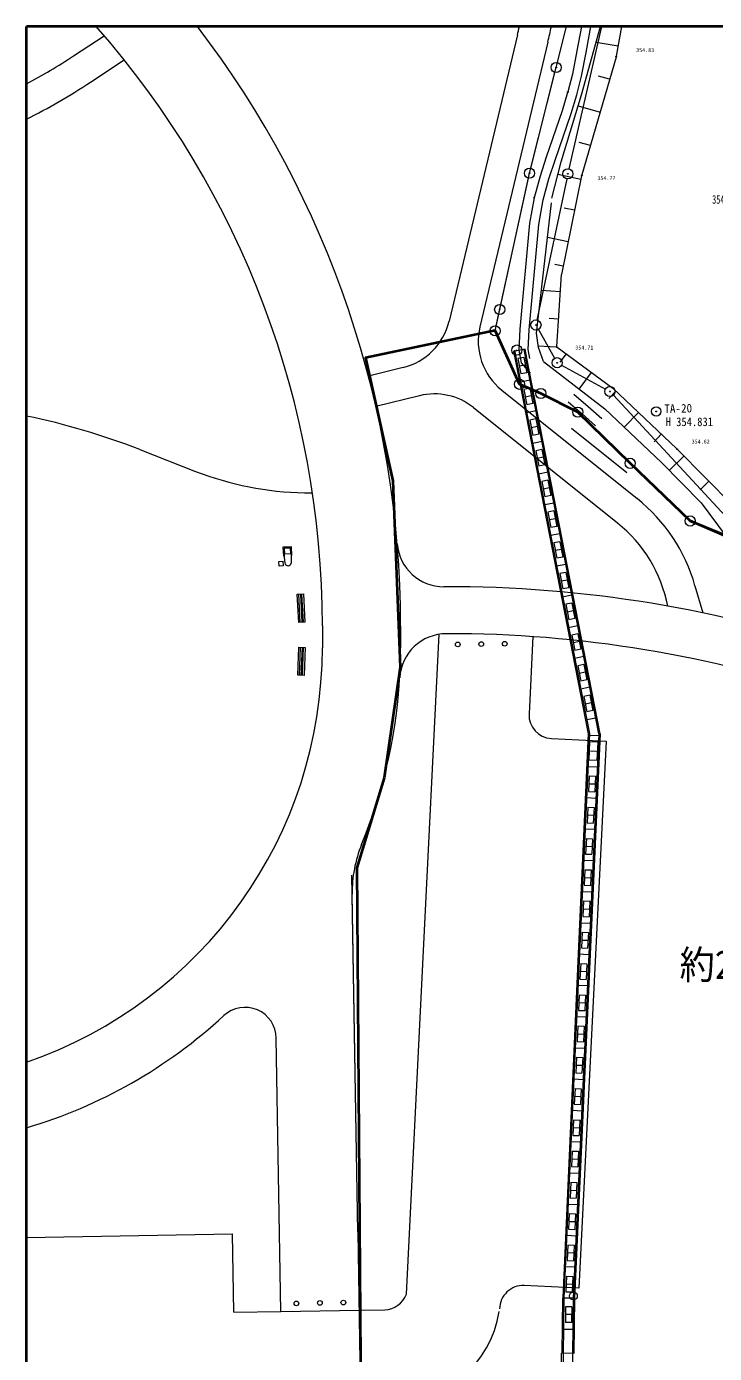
# Model space of a CAD drawing. Units: millimetres, scale not verified. Extents: x -107452 to -15605, y -69331 to 60056.
# Drawn here: x -107452 to -63487, y -24748 to 60056 of the extents above; entities that cross this region are included whole.
import ezdxf
from ezdxf.enums import TextEntityAlignment as Align

# ---------------------------------------------------------------- set-up
doc = ezdxf.new("R2010")
doc.units = ezdxf.units.MM
doc.header["$LTSCALE"] = 1000
doc.header["$PDMODE"] = 32
doc.header["$PDSIZE"] = 500
doc.linetypes.add('USER1', pattern=[12.6, 8.4, -4.2])
doc.linetypes.add('USER3', pattern=[50.5, 30, -9, 2.5, -9])
for name, color, linetype, lineweight in [('0-0_0', 7, 'Continuous', 18), ('0-1_計画線_全図面_', 7, 'Continuous', 18), ('0-2_施設_割付以外の全図面_', 7, 'Continuous', 18), ('0-5_境界線_全図面_', 7, 'USER3', 18), ('0-6_現況図_全図面_', 7, 'Continuous', 18), ('0-7', 7, 'Continuous', 40), ('8-0', 6, 'Continuous', 40)]:
    doc.layers.add(name, color=color, linetype=linetype, lineweight=lineweight)
doc.styles.add('ＭＳ ゴシック', font='')
doc.styles.get('ＭＳ ゴシック').set_extended_font_data('MS Gothic')

msp = doc.modelspace()

# ---------------------------------------------------------------- linework, layer by layer
at = {"layer": '0-0_0'}
for p, q in [((-75576, 39436), (-76321, 39291)), ((-76321, 39291), (-76187, 38567)), ((-76256, 39377), (-76109, 38581)), ((-76114, 39378), (-76114, 39393)), ((-75549, 38847), (-75655, 39421)), ((-75470, 38862), (-75576, 39435)), ((-75280, 38836), (-75383, 39411)), ((-72968, 39137), (-73362, 38600)), ((-76187, 38566), (-71548, 14859)), ((-76109, 38581), (-71470, 14874)), ((-75567, 38419), (-75960, 38342)), ((-75663, 38909), (-75472, 37928)), ((-70871, 14847), (-75548, 38847)), ((-70793, 14862), (-75470, 38863)), ((-73257, 38415), (-70452, 36890)), ((-75272, 37457), (-75888, 37337)), ((-75471, 37928), (-75864, 37851)), ((-72143, 36879), (-71355, 37955)), ((-75287, 36945), (-75680, 36869)), ((-75680, 36869), (-75488, 35887)), ((-74881, 36734), (-75648, 37063)), ((-75287, 36945), (-75095, 35964)), ((-75191, 36454), (-75583, 36378)), ((-75095, 35964), (-75488, 35887)), ((-74889, 35494), (-75506, 35374)), ((-74903, 34982), (-74711, 34001)), ((-74806, 34492), (-75199, 34415)), ((-74711, 34001), (-75103, 33924)), ((-74507, 33531), (-75123, 33411)), ((-74519, 33020), (-74911, 32943)), ((-74911, 32943), (-74719, 31962)), ((-74422, 32529), (-74815, 32452)), ((-74519, 33020), (-74327, 32038)), ((-74124, 31568), (-74740, 31448)), ((-74327, 32038), (-74719, 31962)), ((-74038, 30566), (-74431, 30490)), ((-74135, 31057), (-73943, 30076)), ((-73943, 30075), (-74335, 29999)), ((-73741, 29605), (-74358, 29485)), ((-73751, 29094), (-73559, 28113)), ((-73654, 28603), (-74047, 28527)), ((-73559, 28113), (-73951, 28036)), ((-73359, 27642), (-73975, 27522)), ((-90516, 26807), (-91065, 26780)), ((-91065, 26780), (-91038, 26231)), ((-90569, 26354), (-90587, 26729)), ((-90544, 26355), (-90534, 26156)), ((-90489, 26258), (-90516, 26807)), ((-73270, 26641), (-73663, 26564)), ((-73367, 27131), (-73175, 26150)), ((-91038, 26231), (-90988, 26233)), ((-90539, 26255), (-90489, 26258)), ((-72976, 25679), (-73593, 25559)), ((-73175, 26150), (-73567, 26073)), ((-72886, 24678), (-73279, 24601)), ((-72982, 25168), (-72791, 24187)), ((-89959, 21978), (-90050, 23775)), ((-89950, 23780), (-89859, 21983)), ((-89759, 21988), (-89850, 23786)), ((-72790, 24187), (-73183, 24110)), ((-72594, 23716), (-73210, 23596)), ((-72598, 23206), (-72406, 22225)), ((-72502, 22715), (-72895, 22638)), ((-72406, 22224), (-72799, 22148)), ((-83548, 21752), (-83548, 20357)), ((-83178, -20962), (-81090, 21213)), ((-72211, 21753), (-72828, 21633)), ((-72214, 21243), (-72607, 21166)), ((-72214, 21243), (-72022, 20262)), ((-90013, 18589), (-89942, 20388)), ((-89842, 20384), (-89913, 18585)), ((-89813, 18581), (-89742, 20380)), ((-75090, 21063), (-75335, 16122)), ((-75090, 21063), (-75335, 16122)), ((-72607, 21166), (-72415, 20185)), ((-72118, 20752), (-72511, 20676)), ((-72022, 20261), (-72415, 20185)), ((-71829, 19790), (-72410, 19677)), ((-71830, 19280), (-72223, 19204)), ((-72223, 19204), (-72031, 18222)), ((-71734, 18789), (-72126, 18713)), ((-71830, 19280), (-71638, 18299)), ((-71638, 18299), (-72031, 18222)), ((-71446, 17827), (-72025, 17714)), ((-71446, 17317), (-71254, 16336)), ((-71350, 16827), (-71742, 16750)), ((-71254, 16336), (-71647, 16259)), ((-71063, 15864), (-71641, 15751)), ((-73911, 14550), (-70415, 14377)), ((-73911, 14550), (-70415, 14377)), ((-71550, 14878), (-72189, 789)), ((-71470, 14874), (-72110, 785)), ((-70871, 14847), (-71511, 758)), ((-71474, 14771), (-70876, 14743)), ((-70791, 14843), (-71431, 754)), ((-71465, 14340), (-71516, 13200)), ((-70925, 14316), (-71465, 14340)), ((-71420, 13767), (-71021, 13749)), ((-70976, 13176), (-70925, 14316)), ((-71565, 12773), (-70966, 12745)), ((-71516, 13200), (-70976, 13176)), ((-71493, 12165), (-71538, 11166)), ((-71538, 11166), (-71139, 11148)), ((-71515, 11666), (-71116, 11648)), ((-71656, 10775), (-71057, 10748)), ((-71583, 10167), (-71629, 9168)), ((-71606, 9668), (-71207, 9650)), ((-71746, 8777), (-71148, 8750)), ((-71629, 9168), (-71230, 9150)), ((-71674, 8169), (-71719, 7170)), ((-71697, 7670), (-71298, 7652)), ((-71674, 8169), (-71275, 8151)), ((-71275, 8151), (-71321, 7152)), ((-71719, 7170), (-71321, 7152)), ((-71837, 6779), (-71239, 6752)), ((-71765, 6171), (-71810, 5172)), ((-71810, 5172), (-71411, 5154)), ((-71788, 5672), (-71389, 5654)), ((-86281, -16979), (-86641, 4598)), ((-71928, 4781), (-71329, 4754)), ((-71856, 4173), (-71901, 3174)), ((-71878, 3674), (-71479, 3656)), ((-72018, 2783), (-71420, 2756)), ((-71901, 3174), (-71502, 3156)), ((-71946, 2175), (-71992, 1176)), ((-71946, 2175), (-71547, 2157)), ((-71547, 2157), (-71593, 1158)), ((-71992, 1176), (-71593, 1158)), ((-71969, 1676), (-71570, 1658)), ((-72189, 789), (-73187, -21189)), ((-72110, 785), (-73107, -21192)), ((-71511, 758), (-72509, -21220)), ((-71431, 754), (-72429, -21223)), ((-72189, 789), (-71511, 758)), ((-72037, 177), (-72082, -821)), ((-72082, -821), (-71683, -840)), ((-72060, -322), (-71661, -340)), ((-72200, -1213), (-71601, -1240)), ((-72128, -1820), (-72173, -2819)), ((-72150, -2320), (-71751, -2338)), ((-72128, -1820), (-71729, -1839)), ((-71729, -1839), (-71774, -2838)), ((-72291, -3211), (-71692, -3238)), ((-72173, -2819), (-71774, -2838)), ((-72218, -3818), (-72264, -4817)), ((-72218, -3818), (-71819, -3837)), ((-71819, -3837), (-71865, -4835)), ((-72264, -4817), (-71865, -4835)), ((-72241, -4318), (-71842, -4336)), ((-72381, -5209), (-71783, -5236)), ((-72309, -5816), (-71910, -5834)), ((-71910, -5834), (-71956, -6833)), ((-72332, -6316), (-71933, -6334)), ((-72472, -7207), (-71874, -7234)), ((-72400, -7814), (-72445, -8813)), ((-72423, -8314), (-72024, -8332)), ((-72400, -7814), (-72001, -7832)), ((-72001, -7832), (-72046, -8831)), ((-72563, -9205), (-71964, -9232)), ((-72445, -8813), (-72046, -8831)), ((-72491, -9812), (-72536, -10811)), ((-72536, -10811), (-72137, -10829)), ((-72513, -10312), (-72114, -10330)), ((-72653, -11203), (-72055, -11230)), ((-72581, -11810), (-72627, -12809)), ((-72581, -11810), (-72182, -11828)), ((-72182, -11828), (-72228, -12827)), ((-72604, -12310), (-72205, -12328)), ((-72744, -13201), (-72146, -13228)), ((-72627, -12809), (-72228, -12827)), ((-72672, -13808), (-72717, -14807)), ((-72695, -14308), (-72296, -14326)), ((-72835, -15199), (-72236, -15226)), ((-72717, -14807), (-72318, -14825)), ((-72763, -15806), (-72808, -16805)), ((-72763, -15806), (-72364, -15824)), ((-72364, -15824), (-72409, -16823)), ((-72808, -16805), (-72409, -16823)), ((-72785, -16306), (-72386, -16324)), ((-72926, -17196), (-72327, -17224)), ((-72853, -17804), (-72899, -18803)), ((-72853, -17804), (-72455, -17822)), ((-72876, -18303), (-72477, -18322)), ((-72455, -17822), (-72500, -18821)), ((-73016, -19194), (-72418, -19222)), ((-72899, -18803), (-72500, -18821)), ((-72944, -19802), (-72990, -20801)), ((-72967, -20301), (-72568, -20320)), ((-73187, -21189), (-72429, -21223)), ((-72990, -20801), (-72591, -20819)), ((-86197, -21979), (-84563, -21951)), ((-73109, -21212), (-73279, -34739)), ((-73189, -21211), (-73233, -24739)), ((-72429, -21223), (-73189, -21213)), ((-72509, -21220), (-72679, -34747)), ((-72604, -21768), (-72617, -22768)), ((-72429, -21221), (-72473, -24748)), ((-72617, -22768), (-73017, -22763)), ((-72611, -22268), (-73010, -22263)), ((-72455, -23223), (-73215, -23213)), ((-73283, -24738), (-73409, -34737)), ((-72470, -24748), (-73229, -24739))]:
    msp.add_line(p, q, dxfattribs=at)
for points in [[(-75985, 39369), (-75841, 38572), (-75269, 37893)], [(-75663, 38909), (-76056, 38833), (-75864, 37851)], [(-70685, 34982), (-71554, 35748), (-72466, 36531)], [(-72842, 36063), (-71947, 35295), (-71085, 34535)], [(-74903, 34982), (-75295, 34906), (-75103, 33924)], [(-74135, 31057), (-74527, 30980), (-74335, 29999)], [(-73751, 29094), (-74143, 29017), (-73951, 28036)], [(-90544, 26355), (-90993, 26333), (-90983, 26133)], [(-90587, 26729), (-90987, 26709), (-90968, 26334)], [(-73367, 27131), (-73759, 27055), (-73567, 26073)], [(-90983, 26133), (-90935, 25763), (-90931, 25749)], [(-90534, 26156), (-90545, 25782), (-90547, 25769)], [(-72982, 25168), (-73375, 25092), (-73183, 24110)], [(-72598, 23206), (-72991, 23129), (-72799, 22148)], [(-71446, 17317), (-71839, 17241), (-71647, 16259)], [(-70415, 14377), (-72146, -20580), (-75641, -20407)], [(-70415, 14377), (-72146, -20580), (-75641, -20407)], [(-71493, 12165), (-71094, 12147), (-71139, 11148)], [(-71583, 10167), (-71184, 10149), (-71230, 9150)], [(-71765, 6171), (-71366, 6153), (-71411, 5154)], [(-71856, 4173), (-71457, 4155), (-71502, 3156)], [(-72037, 177), (-71638, 159), (-71683, -840)], [(-72309, -5816), (-72355, -6815), (-71956, -6833)], [(-72491, -9812), (-72092, -9830), (-72137, -10829)], [(-72672, -13808), (-72273, -13826), (-72318, -14825)], [(-72944, -19802), (-72545, -19820), (-72591, -20819)], [(-72604, -21768), (-73004, -21763), (-73017, -22763)]]:
    msp.add_lwpolyline(points, dxfattribs=at)
for points in [[(-91320, 25866), (-91071, 25878), (-91056, 25579), (-91305, 25566)], [(-89660, 21993), (-90059, 21973), (-90150, 23770), (-89750, 23791)], [(-89713, 18578), (-90113, 18593), (-90042, 20392), (-89642, 20376)]]:
    msp.add_lwpolyline(points, close=True, dxfattribs=at)
for centre, radius in [((-73600, 57435), 325), ((-69769, 58132), 25), ((-69769, 58132), 25), ((-73600, 57435), 25), ((-72865, 55856), 25), ((-72865, 55856), 25), ((-75309, 50682), 325), ((-72859, 50644), 325), ((-75309, 50682), 25), ((-72859, 50644), 25), ((-71969, 50544), 25), ((-71969, 50544), 25), ((-75019, 49119), 25), ((-75019, 49119), 25), ((-77213, 41969), 325), ((-77213, 41969), 25), ((-77510, 40606), 325), ((-74896, 40982), 325), ((-74896, 40982), 25), ((-77510, 40606), 25), ((-76114, 39378), 325), ((-73569, 39578), 25), ((-73569, 39578), 25), ((-73542, 38570), 325), ((-73542, 38570), 25), ((-75946, 37191), 325), ((-75946, 37191), 25), ((-74582, 36605), 325), ((-74582, 36605), 25), ((-70166, 36735), 325), ((-70166, 36735), 25), ((-72220, 35406), 325), ((-67210, 35455), 300), ((-72220, 35406), 25), ((-67210, 35455), 25), ((-68878, 32141), 325), ((-65866, 33044), 25), ((-65866, 33044), 25), ((-68878, 32141), 25), ((-65044, 28455), 325), ((-65044, 28455), 25), ((-79891, 20563), 150), ((-78391, 20588), 150), ((-76891, 20613), 150)]:
    msp.add_circle(centre, radius, dxfattribs=at)
for centre, radius, start, end in [((-80777, 27252), 3000, 184.78019, 270), ((-90741, 25790), 195, 192.12909, 353.8372), ((-80492, -55766), 80019, 71.1323, 90.20424), ((-80609, 18252), 3000, 90.09437, 176.64848), ((-80487, -55748), 77000, 71.13116, 90.09437), ((-116548, 20357), 33000, 337.59724, 0), ((-73837, 16048), 1500, 177.16396, 267.16396), ((-73837, 16048), 1500, 177.16396, 267.16396), ((-78642, 4731), 8000, 157.59724, 180.95616), ((-84588, -20452), 1500, 270.95616, 340.12273), ((-75715, -21907), 1501, 87.16642, 179.67929), ((-84152, -20944), 7000, 270.95616, 350.72516)]:
    msp.add_arc(centre, radius, start, end, dxfattribs=at)
msp.add_point((-72502, -21078), dxfattribs=at)
at = {"layer": '0-1_計画線_全図面_'}
for p, q in [((-104459, 58174), (-102487, 59470)), ((-76080, 59526), (-80448, 41220)), ((-74135, 59062), (-78475, 40872)), ((-103360, 56502), (-101205, 57919)), ((-83382, 38265), (-85604, 37718)), ((-77086, 36823), (-68431, 29888)), ((-82340, 36462), (-85128, 35775)), ((-78882, 35699), (-69682, 28327)), ((-100218, 33020), (-96648, 31628)), ((-89693, 30263), (-89174, 30255)), ((-64731, 24318), (-64231, 22583)), ((-88547, 21752), (-88547, 20357)), ((-83547, 21752), (-83547, 20357)), ((-86281, -16979), (-86661, 5815)), ((-91196, -22062), (-91488, -4595)), ((-107452, -17333), (-94280, -17113)), ((-94196, -22112), (-94280, -17113)), ((-86281, -16979), (-86010, -33187)), ((-91196, -22062), (-86197, -21979)), ((-94196, -22112), (-91196, -22062))]:
    msp.add_line(p, q, dxfattribs=at)
for centre, radius, start, end in [((-146547, 21752), 58000, 0, 41.33097), ((-146547, 21752), 63000, 0, 37.44462), ((-133469, 73220), 59000, 346.57857, 347.10717), ((-133469, 73220), 61000, 346.57857, 347.53681), ((-125885, 90761), 39000, 298.20623, 303.32469), ((-125885, 90761), 41000, 296.71743, 303.32469), ((-84339, 42149), 4000, 283.83956, 346.57857), ((-74584, 39944), 4000, 166.57857, 231.29408), ((-81384, 32578), 4000, 51.29407, 103.83956), ((-116571, -8903), 45000, 68.69106, 78.3084), ((-89380, 50260), 20000, 248.69106, 269.10407), ((-75310, 21303), 11000, 15.90759, 51.29407), ((-75310, 21303), 9000, 10.96438, 51.29408), ((-62807, 24867), 2000, 195.90759, 196.25515), ((-116547, 20357), 28000, 288.95662, 0), ((-116547, 20357), 33000, 357.85483, 0), ((-75310, 21303), 9000, 351.34137, 351.38077), ((-116547, 20357), 32000, 286.51377, 312.70532), ((-93488, -4628), 2000, 0.95616, 132.70532)]:
    msp.add_arc(centre, radius, start, end, dxfattribs=at)
at = {"layer": '0-2_施設_割付以外の全図面_'}
for centre in [(-90205, -21546), (-88705, -21521), (-87205, -21496)]:
    msp.add_circle(centre, 150, dxfattribs=at)
at = {"layer": '0-5_境界線_全図面_'}
for p, q in [((-73600, 57435), (-72937, 60056)), ((-75309, 50682), (-73600, 57435)), ((-77213, 41969), (-75309, 50682)), ((-77510, 40606), (-77213, 41969)), ((-75946, 37191), (-77510, 40606)), ((-74582, 36605), (-75946, 37191)), ((-72220, 35406), (-74582, 36605)), ((-68878, 32141), (-72220, 35406)), ((-65044, 28455), (-68878, 32141))]:
    msp.add_line(p, q, dxfattribs=at)
at = {"layer": '0-6_現況図_全図面_'}
for p, q in [((-73520, 57750), (-72937, 60056)), ((-70696, 60056), (-72787, 50961)), ((-71046, 59061), (-69649, 58814)), ((-75230, 50997), (-73680, 57120)), ((-70188, 56689), (-70890, 56893)), ((-72204, 54989), (-70799, 54582)), ((-71417, 52449), (-72128, 52655)), ((-77441, 40924), (-75379, 50365)), ((-72927, 50326), (-74829, 41300)), ((-73487, 50613), (-72017, 50312)), ((-72425, 48314), (-73092, 48450)), ((-74166, 46587), (-72834, 46315)), ((-73157, 44731), (-73685, 44839)), ((-73568, 39603), (-73263, 44212)), ((-74555, 43208), (-73335, 43128)), ((-73452, 41353), (-74044, 41392)), ((-76082, 37487), (-77375, 40311)), ((-74737, 40699), (-73702, 38854)), ((-74753, 39657), (-73594, 39580)), ((-72968, 39137), (-73362, 38600)), ((-73257, 38415), (-70452, 36890)), ((-72143, 36879), (-71355, 37955)), ((-74881, 36734), (-75648, 37063)), ((-69783, 36759), (-70236, 36281)), ((-69946, 36497), (-62783, 28771)), ((-72510, 35553), (-74293, 36458)), ((-69111, 32368), (-71988, 35179)), ((-69256, 34443), (-68348, 35399)), ((-69083, 31540), (-72615, 34377)), ((-66885, 34010), (-67348, 33522)), ((-66384, 31683), (-65438, 32604)), ((-65279, 28680), (-68644, 31916)), ((-63859, 30982), (-64400, 30455))]:
    msp.add_line(p, q, dxfattribs=at)
at = {"layer": '0-6_現況図_全図面_', "linetype": 'USER1'}
for p, q in [((-69429, 60056), (-69765, 58157)), ((-69776, 58108), (-71963, 50568)), ((-71974, 50520), (-73263, 44212)), ((-74735, 39541), (-74871, 40454)), ((-74408, 38647), (-70486, 35616)), ((-65849, 33026), (-62311, 29436)), ((-64340, 29609), (-62811, 27556))]:
    msp.add_line(p, q, dxfattribs=at)
at = {"layer": '0-6_現況図_全図面_'}
for points in [[(-75383, 39411), (-75332, 40674), (-74713, 47404), (-74434, 48986), (-74062, 50325), (-73668, 51525), (-72646, 54488), (-72287, 55696), (-71982, 56879), (-71696, 58396), (-71380, 60056)], [(-71990, 60056), (-72285, 58507), (-72567, 57009), (-72859, 55880)], [(-72873, 55832), (-73217, 54671), (-74236, 51716), (-74636, 50499), (-75019, 49119), (-75308, 47484), (-75930, 40714), (-75985, 39369)]]:
    msp.add_lwpolyline(points, dxfattribs=at)
at = {"layer": '0-6_現況図_全図面_', "linetype": 'USER1'}
for points in [[(-74408, 38647), (-74735, 39541), (-74871, 40454), (-73877, 49097), (-73283, 51403), (-71990, 55698), (-70766, 60056)], [(-73549, 39563), (-69981, 36948), (-65885, 33061)], [(-70486, 35616), (-66863, 32204), (-64340, 29609)]]:
    msp.add_lwpolyline(points, dxfattribs=at)
at = {"layer": '0-7'}
for p, q in [((-15605, 60056), (-107452, 60056)), ((-107452, -69331), (-107452, 60056)), ((-65044, 28455), (-62811, 27556))]:
    msp.add_line(p, q, dxfattribs=at)
at = {"layer": '8-0'}
msp.add_lwpolyline([(-62214, 26693), (-62832, 27515), (-65044, 28455), (-68878, 32141), (-72220, 35406), (-74582, 36605), (-75946, 37191), (-77505, 40631), (-85793, 38890), (-84044, 31022), (-83571, 19121), (-84586, 12038), (-86334, 6293), (-86097, -27978), (-86004, -33579), (-85659, -34759), (-84642, -36143), (-83255, -36855), (-80632, -37604), (-75183, -39902), (-68361, -43036), (-25098, 12176)], dxfattribs=at)

# ---------------------------------------------------------------- texts
at = {"layer": '0-6_現況図_全図面_', "style": 'ＭＳ ゴシック'}
for s, height, width, p in [('354.83', 256.6, 1.05, (-68492, 58345)), ('354.77', 256.6, 1.05, (-70969, 50164)), ('354.85', 549.9, 0.7, (-63634, 48568)), ('354.71', 256.6, 1.05, (-72381, 39335)), ('H 354.831', 549.9, 0.9, (-66610, 34355)), ('354.62', 256.6, 1.05, (-64944, 33324))]:
    msp.add_text(s, height=height, dxfattribs=dict(at, width=width)).set_placement(p, align=Align.BOTTOM_LEFT)
at = {"layer": '0-6_現況図_全図面_', "style": 'ＭＳ ゴシック', "width": 0.95}
msp.add_text('TA-20', height=549.9, rotation=1.455, dxfattribs=at).set_placement((-66681, 35189), align=Align.BOTTOM_LEFT)
at = {"layer": '8-0', "color": 7, "style": 'ＭＳ ゴシック', "width": 0.9}
msp.add_text('約2,900m²', height=1833, dxfattribs=at).set_placement((-65712, -1366), align=Align.BOTTOM_LEFT)

doc.saveas('drawing.dxf')
